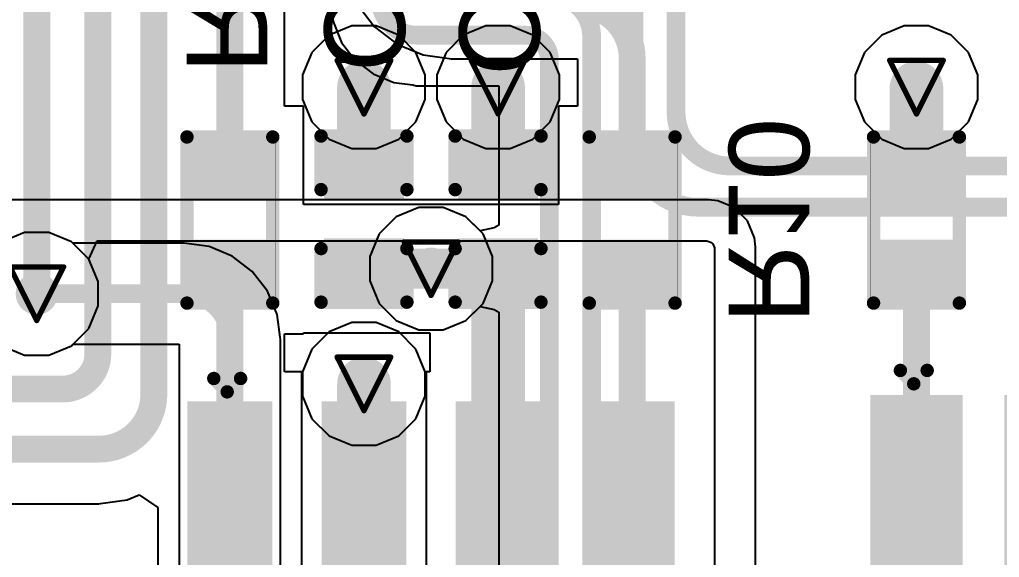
# Model space of a CAD drawing. Header units: inches. Extents: x -5 to 234, y -4 to 104.
# Drawn here: x 56.68 to 65.96, y 24.68 to 29.78 of the extents above; entities that cross this region are included whole.
import ezdxf

# ---------------------------------------------------------------- set-up
doc = ezdxf.new("R2010")
doc.units = ezdxf.units.IN
for name, color, linetype in [('Bottom Layer', 5, 'Continuous'), ('Bottom Overlay', 54, 'Continuous'), ('Bottom Paste', 16, 'Continuous'), ('Bottom Solder', 6, 'Continuous'), ('Drill Drawing', 1, 'Continuous'), ('GND', 16, 'Continuous'), ('POWER', 76, 'Continuous'), ('Top Layer', 1, 'Continuous'), ('Via Holes', 16, 'Continuous')]:
    doc.layers.add(name, color=color, linetype=linetype)
doc.styles.add('Arial', font='', dxfattribs={"height": 0.2})
doc.styles.get('Arial').set_extended_font_data('Arial')

# ---------------------------------------------------------------- blocks, each defined once
blk = doc.blocks.new('SOIC_14_B_12')
at = {"layer": 'Bottom Layer'}
for points in [[(-1.89, 4.145), (-1.89, 3.475), (-3.51, 3.475), (-3.51, 4.145)], [(3.51, 4.145), (3.51, 3.475), (1.89, 3.475), (1.89, 4.145)], [(-1.89, 2.875), (-1.89, 2.205), (-3.51, 2.205), (-3.51, 2.875)], [(3.51, 2.875), (3.51, 2.205), (1.89, 2.205), (1.89, 2.875)], [(-1.89, 1.605), (-1.89, 0.935), (-3.51, 0.935), (-3.51, 1.605)], [(3.51, 1.605), (3.51, 0.935), (1.89, 0.935), (1.89, 1.605)], [(-1.89, 0.335), (-1.89, -0.335), (-3.51, -0.335), (-3.51, 0.335)], [(3.51, 0.335), (3.51, -0.335), (1.89, -0.335), (1.89, 0.335)], [(-1.89, -0.935), (-1.89, -1.605), (-3.51, -1.605), (-3.51, -0.935)], [(3.51, -0.935), (3.51, -1.605), (1.89, -1.605), (1.89, -0.935)], [(-1.89, -2.205), (-1.89, -2.875), (-3.51, -2.875), (-3.51, -2.205)], [(3.51, -2.205), (3.51, -2.875), (1.89, -2.875), (1.89, -2.205)], [(-1.89, -3.475), (-1.89, -4.145), (-3.51, -4.145), (-3.51, -3.475)], [(3.51, -3.475), (3.51, -4.145), (1.89, -4.145), (1.89, -3.475)]]:
    blk.add_hatch(color=5, dxfattribs=at).paths.add_polyline_path(points)
at = {"layer": 'Bottom Overlay'}
blk.add_hatch(color=54, dxfattribs=at).paths.add_polyline_path([(-1.7867, -4.2164), (-1.4311, -4.2164), (-1.4311, -3.4036), (-1.7867, -3.4036)])
at = {"layer": 'Bottom Paste'}
for points in [[(-1.89, 4.145), (-1.89, 3.475), (-3.51, 3.475), (-3.51, 4.145)], [(3.51, 4.145), (3.51, 3.475), (1.89, 3.475), (1.89, 4.145)], [(-1.89, 2.875), (-1.89, 2.205), (-3.51, 2.205), (-3.51, 2.875)], [(3.51, 2.875), (3.51, 2.205), (1.89, 2.205), (1.89, 2.875)], [(-1.89, 1.605), (-1.89, 0.935), (-3.51, 0.935), (-3.51, 1.605)], [(3.51, 1.605), (3.51, 0.935), (1.89, 0.935), (1.89, 1.605)], [(-1.89, 0.335), (-1.89, -0.335), (-3.51, -0.335), (-3.51, 0.335)], [(3.51, 0.335), (3.51, -0.335), (1.89, -0.335), (1.89, 0.335)], [(-1.89, -0.935), (-1.89, -1.605), (-3.51, -1.605), (-3.51, -0.935)], [(3.51, -0.935), (3.51, -1.605), (1.89, -1.605), (1.89, -0.935)], [(-1.89, -2.205), (-1.89, -2.875), (-3.51, -2.875), (-3.51, -2.205)], [(3.51, -2.205), (3.51, -2.875), (1.89, -2.875), (1.89, -2.205)], [(-1.89, -3.475), (-1.89, -4.145), (-3.51, -4.145), (-3.51, -3.475)], [(3.51, -3.475), (3.51, -4.145), (1.89, -4.145), (1.89, -3.475)]]:
    blk.add_hatch(color=16, dxfattribs=at).paths.add_polyline_path(points)
at = {"layer": 'Bottom Solder'}
for points in [[(-1.7884, 4.2466), (-1.7884, 3.3734), (-3.6116, 3.3734), (-3.6116, 4.2466)], [(3.6116, 4.2466), (3.6116, 3.3734), (1.7884, 3.3734), (1.7884, 4.2466)], [(-1.7884, 2.9766), (-1.7884, 2.1034), (-3.6116, 2.1034), (-3.6116, 2.9766)], [(3.6116, 2.9766), (3.6116, 2.1034), (1.7884, 2.1034), (1.7884, 2.9766)], [(-1.7884, 1.7066), (-1.7884, 0.8334), (-3.6116, 0.8334), (-3.6116, 1.7066)], [(3.6116, 1.7066), (3.6116, 0.8334), (1.7884, 0.8334), (1.7884, 1.7066)], [(-1.7884, 0.4366), (-1.7884, -0.4366), (-3.6116, -0.4366), (-3.6116, 0.4366)], [(3.6116, 0.4366), (3.6116, -0.4366), (1.7884, -0.4366), (1.7884, 0.4366)], [(-1.7884, -0.8334), (-1.7884, -1.7066), (-3.6116, -1.7066), (-3.6116, -0.8334)], [(3.6116, -0.8334), (3.6116, -1.7066), (1.7884, -1.7066), (1.7884, -0.8334)], [(-1.7884, -2.1034), (-1.7884, -2.9766), (-3.6116, -2.9766), (-3.6116, -2.1034)], [(3.6116, -2.1034), (3.6116, -2.9766), (1.7884, -2.9766), (1.7884, -2.1034)], [(-1.7884, -3.3734), (-1.7884, -4.2466), (-3.6116, -4.2466), (-3.6116, -3.3734)], [(3.6116, -3.3734), (3.6116, -4.2466), (1.7884, -4.2466), (1.7884, -3.3734)]]:
    blk.add_hatch(color=6, dxfattribs=at).paths.add_polyline_path(points)
at = {"layer": 'Bottom Overlay', "const_width": 0.127}
for points in [[(1.8796, 4.3688), (-1.8034, 4.3688)], [(-3.8448, -3.9624), (-3.8448, -3.7084)], [(-3.7178, -3.8354), (-3.8448, -3.7084)], [(-3.8448, -3.9624), (-3.7178, -3.8354)], [(1.8796, -4.3688), (-1.8034, -4.3688)]]:
    blk.add_lwpolyline(points, dxfattribs=at)
at = {"layer": 'Bottom Overlay', "const_width": 0.0635}
for points in [[(-1.8352, 4.3688, 1), (-1.7716, 4.3688, 1)], [(1.8478, 4.3688, 1), (1.9114, 4.3688, 1)], [(-3.8766, -3.7084, 1), (-3.8131, -3.7084, 1)], [(-3.8766, -3.7084, 1), (-3.8131, -3.7084, 1)], [(-3.7496, -3.8354, 1), (-3.6861, -3.8354, 1)], [(-3.7496, -3.8354, 1), (-3.6861, -3.8354, 1)], [(-3.8766, -3.9624, 1), (-3.8131, -3.9624, 1)], [(-3.8766, -3.9624, 1), (-3.8131, -3.9624, 1)], [(-1.8352, -4.3688, 1), (-1.7716, -4.3688, 1)], [(1.8478, -4.3688, 1), (1.9114, -4.3688, 1)]]:
    blk.add_lwpolyline(points, format="xyb", close=True, dxfattribs=at)
blk = doc.blocks.new('SOIC_8_0_154___3_90___W______B_20')
at = {"layer": 'Bottom Layer'}
for points in [[(-1.925, 2.205), (-1.925, 1.605), (-3.475, 1.605), (-3.475, 2.205)], [(3.475, 2.205), (3.475, 1.605), (1.925, 1.605), (1.925, 2.205)], [(-1.925, 0.935), (-1.925, 0.335), (-3.475, 0.335), (-3.475, 0.935)], [(3.475, 0.935), (3.475, 0.335), (1.925, 0.335), (1.925, 0.935)], [(-1.925, -0.335), (-1.925, -0.935), (-3.475, -0.935), (-3.475, -0.335)], [(3.475, -0.335), (3.475, -0.935), (1.925, -0.935), (1.925, -0.335)], [(-1.925, -1.605), (-1.925, -2.205), (-3.475, -2.205), (-3.475, -1.605)], [(3.475, -1.605), (3.475, -2.205), (1.925, -2.205), (1.925, -1.605)]]:
    blk.add_hatch(color=5, dxfattribs=at).paths.add_polyline_path(points)
at = {"layer": 'Bottom Overlay'}
blk.add_hatch(color=54, dxfattribs=at).paths.add_polyline_path([(-1.8387, -2.2098), (-1.4831, -2.2098), (-1.4831, -1.6256), (-1.8387, -1.6256)])
at = {"layer": 'Bottom Paste'}
for points in [[(-1.925, 2.205), (-1.925, 1.605), (-3.475, 1.605), (-3.475, 2.205)], [(3.475, 2.205), (3.475, 1.605), (1.925, 1.605), (1.925, 2.205)], [(-1.925, 0.935), (-1.925, 0.335), (-3.475, 0.335), (-3.475, 0.935)], [(3.475, 0.935), (3.475, 0.335), (1.925, 0.335), (1.925, 0.935)], [(-1.925, -0.335), (-1.925, -0.935), (-3.475, -0.935), (-3.475, -0.335)], [(3.475, -0.335), (3.475, -0.935), (1.925, -0.935), (1.925, -0.335)], [(-1.925, -1.605), (-1.925, -2.205), (-3.475, -2.205), (-3.475, -1.605)], [(3.475, -1.605), (3.475, -2.205), (1.925, -2.205), (1.925, -1.605)]]:
    blk.add_hatch(color=16, dxfattribs=at).paths.add_polyline_path(points)
at = {"layer": 'Bottom Solder'}
for points in [[(-1.8234, 2.3066), (-1.8234, 1.5034), (-3.5766, 1.5034), (-3.5766, 2.3066)], [(3.5766, 2.3066), (3.5766, 1.5034), (1.8234, 1.5034), (1.8234, 2.3066)], [(-1.8234, 1.0366), (-1.8234, 0.2334), (-3.5766, 0.2334), (-3.5766, 1.0366)], [(3.5766, 1.0366), (3.5766, 0.2334), (1.8234, 0.2334), (1.8234, 1.0366)], [(-1.8234, -0.2334), (-1.8234, -1.0366), (-3.5766, -1.0366), (-3.5766, -0.2334)], [(3.5766, -0.2334), (3.5766, -1.0366), (1.8234, -1.0366), (1.8234, -0.2334)], [(-1.8234, -1.5034), (-1.8234, -2.3066), (-3.5766, -2.3066), (-3.5766, -1.5034)], [(3.5766, -1.5034), (3.5766, -2.3066), (1.8234, -2.3066), (1.8234, -1.5034)]]:
    blk.add_hatch(color=6, dxfattribs=at).paths.add_polyline_path(points)
at = {"layer": 'Bottom Overlay', "const_width": 0.127}
for points in [[(1.8034, 2.5146), (-1.8288, 2.5146)], [(-3.667, -1.9304), (-3.794, -1.8034)], [(-3.794, -2.0574), (-3.794, -1.8034)], [(-3.794, -2.0574), (-3.667, -1.9304)], [(1.8034, -2.5146), (-1.8288, -2.5146)]]:
    blk.add_lwpolyline(points, dxfattribs=at)
at = {"layer": 'Bottom Overlay', "const_width": 0.0635}
for points in [[(-1.8605, 2.5146, 1), (-1.7971, 2.5146, 1)], [(1.7716, 2.5146, 1), (1.8352, 2.5146, 1)], [(-3.8258, -1.8034, 1), (-3.7623, -1.8034, 1)], [(-3.8258, -1.8034, 1), (-3.7623, -1.8034, 1)], [(-3.6988, -1.9304, 1), (-3.6353, -1.9304, 1)], [(-3.6988, -1.9304, 1), (-3.6353, -1.9304, 1)], [(-3.8258, -2.0574, 1), (-3.7623, -2.0574, 1)], [(-3.8258, -2.0574, 1), (-3.7623, -2.0574, 1)], [(-1.8605, -2.5146, 1), (-1.7971, -2.5146, 1)], [(1.7716, -2.5146, 1), (1.8352, -2.5146, 1)]]:
    blk.add_lwpolyline(points, format="xyb", close=True, dxfattribs=at)
blk = doc.blocks.new('R___0402_B_29')
at = {"layer": 'Bottom Layer'}
for points in [[(-0.2413, 0.3175), (-0.2413, -0.3175), (-0.6985, -0.3175), (-0.6985, 0.3175)], [(0.6985, 0.3175), (0.6985, -0.3175), (0.2413, -0.3175), (0.2413, 0.3175)]]:
    blk.add_hatch(color=5, dxfattribs=at).paths.add_polyline_path(points)
at = {"layer": 'Bottom Paste'}
for points in [[(-0.2413, 0.3175), (-0.2413, -0.3175), (-0.6985, -0.3175), (-0.6985, 0.3175)], [(0.6985, 0.3175), (0.6985, -0.3175), (0.2413, -0.3175), (0.2413, 0.3175)]]:
    blk.add_hatch(color=16, dxfattribs=at).paths.add_polyline_path(points)
at = {"layer": 'Bottom Solder'}
for points in [[(-0.1863, 0.3725), (-0.1863, -0.3725), (-0.7535, -0.3725), (-0.7535, 0.3725)], [(0.7535, 0.3725), (0.7535, -0.3725), (0.1863, -0.3725), (0.1863, 0.3725)]]:
    blk.add_hatch(color=6, dxfattribs=at).paths.add_polyline_path(points)
at = {"layer": 'Bottom Overlay'}
for points, const_width in [([(-0.7874, 0.4064), (0.7874, 0.4064)], 0.127), ([(-0.7874, 0.4064), (-0.7874, -0.4064)], 0.127), ([(0.7874, 0.4064), (0.7874, -0.4064)], 0.127), ([(-0.8128, 0.4318), (0.8128, 0.4318)], 0.00323), ([(-0.7874, -0.4064), (0.7874, -0.4064)], 0.127)]:
    blk.add_lwpolyline(points, dxfattribs=dict(at, const_width=const_width))
for points, const_width in [([(-0.8191, 0.4064, 1), (-0.7556, 0.4064, 1)], 0.0635), ([(-0.8191, 0.4064, 1), (-0.7556, 0.4064, 1)], 0.0635), ([(0.7556, 0.4064, 1), (0.8191, 0.4064, 1)], 0.0635), ([(0.7556, 0.4064, 1), (0.8191, 0.4064, 1)], 0.0635), ([(-0.8136, 0.4318, 1), (-0.812, 0.4318, 1)], 0.00161), ([(0.812, 0.4318, 1), (0.8136, 0.4318, 1)], 0.00161), ([(-0.8191, -0.4064, 1), (-0.7556, -0.4064, 1)], 0.0635), ([(-0.8191, -0.4064, 1), (-0.7556, -0.4064, 1)], 0.0635), ([(0.7556, -0.4064, 1), (0.8191, -0.4064, 1)], 0.0635), ([(0.7556, -0.4064, 1), (0.8191, -0.4064, 1)], 0.0635)]:
    blk.add_lwpolyline(points, format="xyb", close=True, dxfattribs=dict(at, const_width=const_width))
blk = doc.blocks.new('R___0402_B_57')
at = {"layer": 'Bottom Layer'}
for points in [[(-0.2413, 0.3175), (-0.2413, -0.3175), (-0.6985, -0.3175), (-0.6985, 0.3175)], [(0.6985, 0.3175), (0.6985, -0.3175), (0.2413, -0.3175), (0.2413, 0.3175)]]:
    blk.add_hatch(color=5, dxfattribs=at).paths.add_polyline_path(points)
at = {"layer": 'Bottom Paste'}
for points in [[(-0.2413, 0.3175), (-0.2413, -0.3175), (-0.6985, -0.3175), (-0.6985, 0.3175)], [(0.6985, 0.3175), (0.6985, -0.3175), (0.2413, -0.3175), (0.2413, 0.3175)]]:
    blk.add_hatch(color=16, dxfattribs=at).paths.add_polyline_path(points)
at = {"layer": 'Bottom Solder'}
for points in [[(-0.1863, 0.3725), (-0.1863, -0.3725), (-0.7535, -0.3725), (-0.7535, 0.3725)], [(0.7535, 0.3725), (0.7535, -0.3725), (0.1863, -0.3725), (0.1863, 0.3725)]]:
    blk.add_hatch(color=6, dxfattribs=at).paths.add_polyline_path(points)
at = {"layer": 'Bottom Overlay'}
for points, const_width in [([(-0.7874, -0.4064), (-0.7874, 0.4064)], 0.127), ([(0.7874, 0.4064), (-0.7874, 0.4064)], 0.127), ([(0.7874, -0.4064), (0.7874, 0.4064)], 0.127), ([(0.8128, 0.4318), (-0.8128, 0.4318)], 0.00323), ([(0.7874, -0.4064), (-0.7874, -0.4064)], 0.127)]:
    blk.add_lwpolyline(points, dxfattribs=dict(at, const_width=const_width))
for points, const_width in [([(-0.8191, 0.4064, 1), (-0.7556, 0.4064, 1)], 0.0635), ([(-0.8191, 0.4064, 1), (-0.7556, 0.4064, 1)], 0.0635), ([(0.7556, 0.4064, 1), (0.8191, 0.4064, 1)], 0.0635), ([(0.7556, 0.4064, 1), (0.8191, 0.4064, 1)], 0.0635), ([(-0.8136, 0.4318, 1), (-0.812, 0.4318, 1)], 0.00161), ([(0.812, 0.4318, 1), (0.8136, 0.4318, 1)], 0.00161), ([(-0.8191, -0.4064, 1), (-0.7556, -0.4064, 1)], 0.0635), ([(-0.8191, -0.4064, 1), (-0.7556, -0.4064, 1)], 0.0635), ([(0.7556, -0.4064, 1), (0.8191, -0.4064, 1)], 0.0635), ([(0.7556, -0.4064, 1), (0.8191, -0.4064, 1)], 0.0635)]:
    blk.add_lwpolyline(points, format="xyb", close=True, dxfattribs=dict(at, const_width=const_width))
blk = doc.blocks.new('R___0402_B_59')
at = {"layer": 'Bottom Layer'}
for points in [[(-0.2413, 0.3175), (-0.2413, -0.3175), (-0.6985, -0.3175), (-0.6985, 0.3175)], [(0.6985, 0.3175), (0.6985, -0.3175), (0.2413, -0.3175), (0.2413, 0.3175)]]:
    blk.add_hatch(color=5, dxfattribs=at).paths.add_polyline_path(points)
at = {"layer": 'Bottom Paste'}
for points in [[(-0.2413, 0.3175), (-0.2413, -0.3175), (-0.6985, -0.3175), (-0.6985, 0.3175)], [(0.6985, 0.3175), (0.6985, -0.3175), (0.2413, -0.3175), (0.2413, 0.3175)]]:
    blk.add_hatch(color=16, dxfattribs=at).paths.add_polyline_path(points)
at = {"layer": 'Bottom Solder'}
for points in [[(-0.1863, 0.3725), (-0.1863, -0.3725), (-0.7535, -0.3725), (-0.7535, 0.3725)], [(0.7535, 0.3725), (0.7535, -0.3725), (0.1863, -0.3725), (0.1863, 0.3725)]]:
    blk.add_hatch(color=6, dxfattribs=at).paths.add_polyline_path(points)
at = {"layer": 'Bottom Overlay'}
for points, const_width in [([(-0.7874, -0.4064), (-0.7874, 0.4064)], 0.127), ([(0.7874, 0.4064), (-0.7874, 0.4064)], 0.127), ([(0.7874, -0.4064), (0.7874, 0.4064)], 0.127), ([(0.8128, 0.4318), (-0.8128, 0.4318)], 0.00323), ([(0.7874, -0.4064), (-0.7874, -0.4064)], 0.127)]:
    blk.add_lwpolyline(points, dxfattribs=dict(at, const_width=const_width))
for points, const_width in [([(-0.8191, 0.4064, 1), (-0.7556, 0.4064, 1)], 0.0635), ([(-0.8191, 0.4064, 1), (-0.7556, 0.4064, 1)], 0.0635), ([(0.7556, 0.4064, 1), (0.8191, 0.4064, 1)], 0.0635), ([(0.7556, 0.4064, 1), (0.8191, 0.4064, 1)], 0.0635), ([(-0.8136, 0.4318, 1), (-0.812, 0.4318, 1)], 0.00161), ([(0.812, 0.4318, 1), (0.8136, 0.4318, 1)], 0.00161), ([(-0.8191, -0.4064, 1), (-0.7556, -0.4064, 1)], 0.0635), ([(-0.8191, -0.4064, 1), (-0.7556, -0.4064, 1)], 0.0635), ([(0.7556, -0.4064, 1), (0.8191, -0.4064, 1)], 0.0635), ([(0.7556, -0.4064, 1), (0.8191, -0.4064, 1)], 0.0635)]:
    blk.add_lwpolyline(points, format="xyb", close=True, dxfattribs=dict(at, const_width=const_width))
blk = doc.blocks.new('C___0402_B_146')
at = {"layer": 'Bottom Layer'}
for points in [[(-0.2413, 0.3175), (-0.2413, -0.3175), (-0.6985, -0.3175), (-0.6985, 0.3175)], [(0.6985, 0.3175), (0.6985, -0.3175), (0.2413, -0.3175), (0.2413, 0.3175)]]:
    blk.add_hatch(color=5, dxfattribs=at).paths.add_polyline_path(points)
at = {"layer": 'Bottom Paste'}
for points in [[(-0.2413, 0.3175), (-0.2413, -0.3175), (-0.6985, -0.3175), (-0.6985, 0.3175)], [(0.6985, 0.3175), (0.6985, -0.3175), (0.2413, -0.3175), (0.2413, 0.3175)]]:
    blk.add_hatch(color=16, dxfattribs=at).paths.add_polyline_path(points)
at = {"layer": 'Bottom Solder'}
for points in [[(-0.1813, 0.3775), (-0.1813, -0.3775), (-0.7585, -0.3775), (-0.7585, 0.3775)], [(0.7585, 0.3775), (0.7585, -0.3775), (0.1813, -0.3775), (0.1813, 0.3775)]]:
    blk.add_hatch(color=6, dxfattribs=at).paths.add_polyline_path(points)
at = {"layer": 'Bottom Overlay', "const_width": 0.127}
for points in [[(-0.7874, -0.4064), (-0.7874, 0.4064)], [(-0.7874, 0.4064), (-0.2794, 0.4064)], [(0.7874, 0.4064), (0.2794, 0.4064)], [(0.7874, -0.4064), (0.7874, 0.4064)], [(-0.2794, -0.4064), (-0.7874, -0.4064)], [(0.7874, -0.4064), (0.2794, -0.4064)]]:
    blk.add_lwpolyline(points, dxfattribs=at)
at = {"layer": 'Bottom Overlay', "const_width": 0.0635}
for points in [[(-0.8191, 0.4064, 1), (-0.7556, 0.4064, 1)], [(-0.8191, 0.4064, 1), (-0.7556, 0.4064, 1)], [(-0.3112, 0.4064, 1), (-0.2477, 0.4064, 1)], [(0.2477, 0.4064, 1), (0.3111, 0.4064, 1)], [(0.7556, 0.4064, 1), (0.8191, 0.4064, 1)], [(0.7556, 0.4064, 1), (0.8191, 0.4064, 1)], [(-0.8191, -0.4064, 1), (-0.7556, -0.4064, 1)], [(-0.8191, -0.4064, 1), (-0.7556, -0.4064, 1)], [(-0.3112, -0.4064, 1), (-0.2477, -0.4064, 1)], [(0.2477, -0.4064, 1), (0.3111, -0.4064, 1)], [(0.7556, -0.4064, 1), (0.8191, -0.4064, 1)], [(0.7556, -0.4064, 1), (0.8191, -0.4064, 1)]]:
    blk.add_lwpolyline(points, format="xyb", close=True, dxfattribs=at)
blk = doc.blocks.new('C___0402_B_147')
at = {"layer": 'Bottom Layer'}
for points in [[(-0.2413, 0.3175), (-0.2413, -0.3175), (-0.6985, -0.3175), (-0.6985, 0.3175)], [(0.6985, 0.3175), (0.6985, -0.3175), (0.2413, -0.3175), (0.2413, 0.3175)]]:
    blk.add_hatch(color=5, dxfattribs=at).paths.add_polyline_path(points)
at = {"layer": 'Bottom Paste'}
for points in [[(-0.2413, 0.3175), (-0.2413, -0.3175), (-0.6985, -0.3175), (-0.6985, 0.3175)], [(0.6985, 0.3175), (0.6985, -0.3175), (0.2413, -0.3175), (0.2413, 0.3175)]]:
    blk.add_hatch(color=16, dxfattribs=at).paths.add_polyline_path(points)
at = {"layer": 'Bottom Solder'}
for points in [[(-0.1813, 0.3775), (-0.1813, -0.3775), (-0.7585, -0.3775), (-0.7585, 0.3775)], [(0.7585, 0.3775), (0.7585, -0.3775), (0.1813, -0.3775), (0.1813, 0.3775)]]:
    blk.add_hatch(color=6, dxfattribs=at).paths.add_polyline_path(points)
at = {"layer": 'Bottom Overlay', "const_width": 0.127}
for points in [[(-0.7874, -0.4064), (-0.7874, 0.4064)], [(-0.7874, 0.4064), (-0.2794, 0.4064)], [(0.7874, 0.4064), (0.2794, 0.4064)], [(0.7874, -0.4064), (0.7874, 0.4064)], [(-0.2794, -0.4064), (-0.7874, -0.4064)], [(0.7874, -0.4064), (0.2794, -0.4064)]]:
    blk.add_lwpolyline(points, dxfattribs=at)
at = {"layer": 'Bottom Overlay', "const_width": 0.0635}
for points in [[(-0.8191, 0.4064, 1), (-0.7556, 0.4064, 1)], [(-0.8191, 0.4064, 1), (-0.7556, 0.4064, 1)], [(-0.3112, 0.4064, 1), (-0.2477, 0.4064, 1)], [(0.2477, 0.4064, 1), (0.3111, 0.4064, 1)], [(0.7556, 0.4064, 1), (0.8191, 0.4064, 1)], [(0.7556, 0.4064, 1), (0.8191, 0.4064, 1)], [(-0.8191, -0.4064, 1), (-0.7556, -0.4064, 1)], [(-0.8191, -0.4064, 1), (-0.7556, -0.4064, 1)], [(-0.3112, -0.4064, 1), (-0.2477, -0.4064, 1)], [(0.2477, -0.4064, 1), (0.3111, -0.4064, 1)], [(0.7556, -0.4064, 1), (0.8191, -0.4064, 1)], [(0.7556, -0.4064, 1), (0.8191, -0.4064, 1)]]:
    blk.add_lwpolyline(points, format="xyb", close=True, dxfattribs=at)

msp = doc.modelspace()

# ---------------------------------------------------------------- hatches: boundary and pattern name
at = {"layer": 'Bottom Layer'}
h = msp.add_hatch(color=5, dxfattribs=at)
edge = h.paths.add_edge_path()
edge.add_arc((59.944, 29.1361), 0.2, 0, 360)
h = msp.add_hatch(color=5, dxfattribs=at)
edge = h.paths.add_edge_path()
edge.add_arc((61.214, 29.1361), 0.2, 0, 360)
h = msp.add_hatch(color=5, dxfattribs=at)
edge = h.paths.add_edge_path()
edge.add_arc((65.1764, 29.1361), 0.2, 0, 360)
h = msp.add_hatch(color=5, dxfattribs=at)
edge = h.paths.add_edge_path()
edge.add_arc((60.579, 27.4155), 0.2, 0, 360)
h = msp.add_hatch(color=5, dxfattribs=at)
edge = h.paths.add_edge_path()
edge.add_arc((56.8452, 27.178), 0.2, 0, 360)
h = msp.add_hatch(color=5, dxfattribs=at)
edge = h.paths.add_edge_path()
edge.add_arc((59.944, 26.3227), 0.2, 0, 360)
at = {"layer": 'GND'}
h = msp.add_hatch(color=16, dxfattribs=at)
edge = h.paths.add_edge_path()
edge.add_arc((59.944, 29.1361), 0.2, 0, 360)
h = msp.add_hatch(color=16, dxfattribs=at)
edge = h.paths.add_edge_path()
edge.add_arc((61.214, 29.1361), 0.2, 0, 360)
h = msp.add_hatch(color=16, dxfattribs=at)
edge = h.paths.add_edge_path()
edge.add_arc((65.1764, 29.1361), 0.2, 0, 360)
h = msp.add_hatch(color=16, dxfattribs=at)
edge = h.paths.add_edge_path()
edge.add_arc((60.579, 27.4155), 0.2, 0, 360)
h = msp.add_hatch(color=16, dxfattribs=at)
edge = h.paths.add_edge_path()
edge.add_arc((56.8452, 27.178), 0.2, 0, 360)
h = msp.add_hatch(color=16, dxfattribs=at)
edge = h.paths.add_edge_path()
edge.add_arc((59.944, 26.3227), 0.2, 0, 360)
at = {"layer": 'POWER'}
h = msp.add_hatch(color=76, dxfattribs=at)
edge = h.paths.add_edge_path()
edge.add_arc((59.944, 29.1361), 0.2, 0, 360)
h = msp.add_hatch(color=76, dxfattribs=at)
edge = h.paths.add_edge_path()
edge.add_arc((61.214, 29.1361), 0.2, 0, 360)
h = msp.add_hatch(color=76, dxfattribs=at)
edge = h.paths.add_edge_path()
edge.add_arc((65.1764, 29.1361), 0.2, 0, 360)
h = msp.add_hatch(color=76, dxfattribs=at)
edge = h.paths.add_edge_path()
edge.add_arc((60.579, 27.4155), 0.2, 0, 360)
h = msp.add_hatch(color=76, dxfattribs=at)
edge = h.paths.add_edge_path()
edge.add_arc((56.8452, 27.178), 0.2, 0, 360)
h = msp.add_hatch(color=76, dxfattribs=at)
edge = h.paths.add_edge_path()
edge.add_arc((59.944, 26.3227), 0.2, 0, 360)
at = {"layer": 'Top Layer'}
h = msp.add_hatch(color=1, dxfattribs=at)
edge = h.paths.add_edge_path()
edge.add_arc((59.944, 29.1361), 0.2, 0, 360)
h = msp.add_hatch(color=1, dxfattribs=at)
edge = h.paths.add_edge_path()
edge.add_arc((61.214, 29.1361), 0.2, 0, 360)
h = msp.add_hatch(color=1, dxfattribs=at)
edge = h.paths.add_edge_path()
edge.add_arc((65.1764, 29.1361), 0.2, 0, 360)
h = msp.add_hatch(color=1, dxfattribs=at)
edge = h.paths.add_edge_path()
edge.add_arc((60.579, 27.4155), 0.2, 0, 360)
h = msp.add_hatch(color=1, dxfattribs=at)
edge = h.paths.add_edge_path()
edge.add_arc((56.8452, 27.178), 0.2, 0, 360)
h = msp.add_hatch(color=1, dxfattribs=at)
edge = h.paths.add_edge_path()
edge.add_arc((59.944, 26.3227), 0.2, 0, 360)
at = {"layer": 'Via Holes'}
h = msp.add_hatch(color=7, dxfattribs=at)
edge = h.paths.add_edge_path()
edge.add_arc((59.944, 29.1361), 0.1, 0, 360)
h = msp.add_hatch(color=7, dxfattribs=at)
edge = h.paths.add_edge_path()
edge.add_arc((61.214, 29.1361), 0.1, 0, 360)
h = msp.add_hatch(color=7, dxfattribs=at)
edge = h.paths.add_edge_path()
edge.add_arc((65.1764, 29.1361), 0.1, 0, 360)
h = msp.add_hatch(color=7, dxfattribs=at)
edge = h.paths.add_edge_path()
edge.add_arc((60.579, 27.4155), 0.1, 0, 360)
h = msp.add_hatch(color=7, dxfattribs=at)
edge = h.paths.add_edge_path()
edge.add_arc((56.8452, 27.178), 0.1, 0, 360)
h = msp.add_hatch(color=7, dxfattribs=at)
edge = h.paths.add_edge_path()
edge.add_arc((59.944, 26.3227), 0.1, 0, 360)

# ---------------------------------------------------------------- linework, layer by layer
at = {"layer": 'Bottom Layer'}
for p, q in [((59.192, 28.956), (59.192, 30.1276)), ((59.8821, 29.9189), (60.045, 29.7066)), ((60.045, 29.7066), (60.2573, 29.5437)), ((60.2573, 29.5437), (60.5045, 29.4413)), ((60.5045, 29.4413), (60.7522, 29.4087)), ((60.7522, 29.4087), (60.7698, 29.4052)), ((60.7698, 29.4052), (61.9644, 29.4052)), ((61.9644, 29.4052), (61.9649, 29.404)), ((61.9649, 29.404), (61.966, 29.4035)), ((61.966, 29.4035), (61.966, 28.956)), ((59.3725, 28.956), (59.192, 28.956)), ((59.3725, 28.0251), (59.3725, 28.956)), ((61.966, 28.956), (61.7855, 28.956)), ((61.7855, 28.956), (61.7855, 28.0251)), ((61.7855, 28.0251), (59.3725, 28.0251)), ((59.192, 26.4366), (59.192, 26.797)), ((59.192, 26.797), (59.3725, 26.797)), ((59.3725, 26.797), (59.3725, 26.8059)), ((59.3725, 26.8059), (60.5666, 26.8059)), ((60.5666, 26.8059), (60.5666, 26.4366)), ((59.355, 26.4366), (59.192, 26.4366)), ((59.355, 24.3705), (59.355, 26.4366)), ((60.5666, 26.4366), (60.533, 26.4366)), ((60.533, 26.4366), (60.533, 24.3705)), ((57.7022, 25.2233), (57.8152, 25.2701)), ((57.8152, 25.2701), (57.993, 25.1513)), ((42.0855, 25.1868), (57.4336, 25.1868)), ((57.4336, 25.1868), (57.4495, 25.19)), ((57.4495, 25.19), (57.7022, 25.2233)), ((57.993, 25.1513), (57.993, 24.3705))]:
    msp.add_line(p, q, dxfattribs=at)
for points, const_width in [([(56.8452, 27.178), (56.8452, 34.0766)], 0.254), ([(57.4237, 26.6069), (57.4237, 32.8258)], 0.254), ([(57.9544, 26.2257), (57.9544, 31.7097)], 0.254), ([(58.674, 28.3464), (58.674, 30.4086)], 0.254), ([(62.484, 28.3464), (62.484, 29.409)], 0.254), ([(59.944, 28.4268), (59.944, 29.1361)], 0.508), ([(61.214, 28.4268), (61.214, 29.1361)], 0.508), ([(65.1764, 28.4179), (65.1764, 29.1272)], 0.508), ([(59.944, 27.4155), (61.214, 27.4155)], 0.381), ([(61.214, 25.2298), (61.214, 27.3647)], 0.508), ([(58.674, 25.2806), (58.674, 27.4066)], 0.254), ([(62.484, 25.2806), (62.484, 27.4066)], 0.254), ([(65.1764, 25.306), (65.1764, 27.4066)], 0.254), ([(59.944, 25.2806), (59.944, 26.3227)], 0.508), ([(42.5211, 26.2743), (57.0911, 26.2743)], 0.254), ([(41.8178, 25.7048), (57.4336, 25.7048)], 0.254), ([(65.1764, 24.1038), (65.1764, 25.306)], 0.254)]:
    msp.add_lwpolyline(points, dxfattribs=dict(at, const_width=const_width))
at = {"layer": 'Bottom Layer', "const_width": 0.254}
for points in [[(61.9699, 29.9231, -0.414214), (62.484, 29.409)], [(57.4237, 26.6069, -0.414214), (57.0911, 26.2743)], [(57.9544, 26.2257, -0.414214), (57.4336, 25.7048)]]:
    msp.add_lwpolyline(points, format="xyb", dxfattribs=at)
at = {"layer": 'Bottom Layer'}
for points, const_width in [([(62.4205, 29.409, 1), (62.5475, 29.409, 1)], 0.127), ([(62.4205, 29.409, 1), (62.5475, 29.409, 1)], 0.127), ([(59.817, 29.1361, 1), (60.071, 29.1361, 1)], 0.254), ([(61.087, 29.1361, 1), (61.341, 29.1361, 1)], 0.254), ([(65.0494, 29.1272, 1), (65.3034, 29.1272, 1)], 0.254), ([(59.817, 28.4268, 1), (60.071, 28.4268, 1)], 0.254), ([(61.087, 28.4268, 1), (61.341, 28.4268, 1)], 0.254), ([(65.0494, 28.4179, 1), (65.3034, 28.4179, 1)], 0.254), ([(58.6105, 28.3464, 1), (58.7375, 28.3464, 1)], 0.127), ([(62.4205, 28.3464, 1), (62.5475, 28.3464, 1)], 0.127), ([(59.8488, 27.4155, 1), (60.0393, 27.4155, 1)], 0.1905), ([(61.087, 27.3647, 1), (61.341, 27.3647, 1)], 0.254), ([(61.1187, 27.4155, 1), (61.3092, 27.4155, 1)], 0.1905), ([(58.6105, 27.4066, 1), (58.7375, 27.4066, 1)], 0.127), ([(62.4205, 27.4066, 1), (62.5475, 27.4066, 1)], 0.127), ([(65.1129, 27.4066, 1), (65.2399, 27.4066, 1)], 0.127), ([(56.7817, 27.178, 1), (56.9087, 27.178, 1)], 0.127), ([(57.3602, 26.6069, 1), (57.4872, 26.6069, 1)], 0.127), ([(57.3602, 26.6069, 1), (57.4872, 26.6069, 1)], 0.127), ([(59.817, 26.3227, 1), (60.071, 26.3227, 1)], 0.254), ([(57.0276, 26.2743, 1), (57.1546, 26.2743, 1)], 0.127), ([(57.0276, 26.2743, 1), (57.1546, 26.2743, 1)], 0.127), ([(57.8909, 26.2257, 1), (58.0179, 26.2257, 1)], 0.127), ([(57.8909, 26.2257, 1), (58.0179, 26.2257, 1)], 0.127), ([(57.3701, 25.7048, 1), (57.4971, 25.7048, 1)], 0.127), ([(57.3701, 25.7048, 1), (57.4971, 25.7048, 1)], 0.127), ([(59.817, 25.2806, 1), (60.071, 25.2806, 1)], 0.254), ([(61.087, 25.2298, 1), (61.341, 25.2298, 1)], 0.254), ([(65.1129, 25.306, 1), (65.2399, 25.306, 1)], 0.127), ([(65.1129, 25.306, 1), (65.2399, 25.306, 1)], 0.127), ([(58.6105, 25.2806, 1), (58.7375, 25.2806, 1)], 0.127), ([(62.4205, 25.2806, 1), (62.5475, 25.2806, 1)], 0.127)]:
    msp.add_lwpolyline(points, format="xyb", close=True, dxfattribs=dict(at, const_width=const_width))
at = {"layer": 'Drill Drawing', "const_width": 0.0508}
for points in [[(59.69, 29.3901), (60.198, 29.3901)], [(59.69, 29.3901), (59.944, 28.8821)], [(59.944, 28.8821), (60.198, 29.3901)], [(60.96, 29.3901), (61.468, 29.3901)], [(60.96, 29.3901), (61.214, 28.8821)], [(61.214, 28.8821), (61.468, 29.3901)], [(64.9224, 29.3901), (65.4304, 29.3901)], [(64.9224, 29.3901), (65.1764, 28.8821)], [(65.1764, 28.8821), (65.4304, 29.3901)], [(60.325, 27.6695), (60.833, 27.6695)], [(60.325, 27.6695), (60.579, 27.1615)], [(60.579, 27.1615), (60.833, 27.6695)], [(56.5912, 27.432), (57.0992, 27.432)], [(56.5912, 27.432), (56.8452, 26.924)], [(56.8452, 26.924), (57.0992, 27.432)], [(59.69, 26.5767), (60.198, 26.5767)], [(59.69, 26.5767), (59.944, 26.0687)], [(59.944, 26.0687), (60.198, 26.5767)]]:
    msp.add_lwpolyline(points, dxfattribs=at)
at = {"layer": 'Drill Drawing', "const_width": 0.0254}
for points in [[(59.6773, 29.3901, 1), (59.7027, 29.3901, 1)], [(59.6773, 29.3901, 1), (59.7027, 29.3901, 1)], [(60.1853, 29.3901, 1), (60.2107, 29.3901, 1)], [(60.1853, 29.3901, 1), (60.2107, 29.3901, 1)], [(60.9473, 29.3901, 1), (60.9727, 29.3901, 1)], [(60.9473, 29.3901, 1), (60.9727, 29.3901, 1)], [(61.4553, 29.3901, 1), (61.4807, 29.3901, 1)], [(61.4553, 29.3901, 1), (61.4807, 29.3901, 1)], [(64.9097, 29.3901, 1), (64.9351, 29.3901, 1)], [(64.9097, 29.3901, 1), (64.9351, 29.3901, 1)], [(65.4177, 29.3901, 1), (65.4431, 29.3901, 1)], [(65.4177, 29.3901, 1), (65.4431, 29.3901, 1)], [(59.9313, 28.8821, 1), (59.9567, 28.8821, 1)], [(59.9313, 28.8821, 1), (59.9567, 28.8821, 1)], [(61.2013, 28.8821, 1), (61.2267, 28.8821, 1)], [(61.2013, 28.8821, 1), (61.2267, 28.8821, 1)], [(65.1637, 28.8821, 1), (65.1891, 28.8821, 1)], [(65.1637, 28.8821, 1), (65.1891, 28.8821, 1)], [(60.3123, 27.6695, 1), (60.3377, 27.6695, 1)], [(60.3123, 27.6695, 1), (60.3377, 27.6695, 1)], [(60.8203, 27.6695, 1), (60.8457, 27.6695, 1)], [(60.8203, 27.6695, 1), (60.8457, 27.6695, 1)], [(57.0865, 27.432, 1), (57.1119, 27.432, 1)], [(57.0865, 27.432, 1), (57.1119, 27.432, 1)], [(60.5663, 27.1615, 1), (60.5917, 27.1615, 1)], [(60.5663, 27.1615, 1), (60.5917, 27.1615, 1)], [(56.8325, 26.924, 1), (56.8579, 26.924, 1)], [(56.8325, 26.924, 1), (56.8579, 26.924, 1)], [(59.6773, 26.5767, 1), (59.7027, 26.5767, 1)], [(59.6773, 26.5767, 1), (59.7027, 26.5767, 1)], [(60.1853, 26.5767, 1), (60.2107, 26.5767, 1)], [(60.1853, 26.5767, 1), (60.2107, 26.5767, 1)], [(59.9313, 26.0687, 1), (59.9567, 26.0687, 1)], [(59.9313, 26.0687, 1), (59.9567, 26.0687, 1)]]:
    msp.add_lwpolyline(points, format="xyb", close=True, dxfattribs=at)
at = {"layer": 'GND'}
for p, q in [((65.0608, 29.7171), (64.8473, 29.6287)), ((65.292, 29.7171), (65.0608, 29.7171)), ((65.5055, 29.6287), (65.292, 29.7171)), ((64.8473, 29.6287), (64.6839, 29.4652)), ((65.6689, 29.4652), (65.5055, 29.6287)), ((64.6839, 29.4652), (64.5954, 29.2517)), ((65.7574, 29.2517), (65.6689, 29.4652)), ((64.5954, 29.2517), (64.5954, 29.0205)), ((65.7574, 29.0205), (65.7574, 29.2517)), ((64.5954, 29.0205), (64.6839, 28.807)), ((65.6689, 28.807), (65.7574, 29.0205)), ((64.6839, 28.807), (64.8473, 28.6436)), ((65.5055, 28.6436), (65.6689, 28.807)), ((64.8473, 28.6436), (65.0608, 28.5551)), ((65.292, 28.5551), (65.5055, 28.6436)), ((65.0608, 28.5551), (65.292, 28.5551)), ((60.4634, 27.9965), (60.2499, 27.9081)), ((60.6946, 27.9965), (60.4634, 27.9965)), ((60.9081, 27.9081), (60.6946, 27.9965)), ((60.2499, 27.9081), (60.0865, 27.7446)), ((61.0715, 27.7446), (60.9081, 27.9081)), ((56.7296, 27.759), (56.5161, 27.6705)), ((56.9608, 27.759), (56.7296, 27.759)), ((57.1743, 27.6705), (56.9608, 27.759)), ((57.3377, 27.5071), (57.1743, 27.6705)), ((60.0865, 27.7446), (59.998, 27.5311)), ((61.16, 27.5311), (61.0715, 27.7446)), ((57.4262, 27.2936), (57.3377, 27.5071)), ((59.998, 27.5311), (59.998, 27.2999)), ((61.16, 27.2999), (61.16, 27.5311)), ((57.4262, 27.0624), (57.4262, 27.2936)), ((59.998, 27.2999), (60.0865, 27.0864)), ((61.0715, 27.0864), (61.16, 27.2999)), ((57.3377, 26.8489), (57.4262, 27.0624)), ((60.0865, 27.0864), (60.2499, 26.923)), ((60.9081, 26.923), (61.0715, 27.0864)), ((60.2499, 26.923), (60.4634, 26.8345)), ((60.6946, 26.8345), (60.9081, 26.923)), ((57.1743, 26.6855), (57.3377, 26.8489)), ((60.4634, 26.8345), (60.6946, 26.8345)), ((56.5161, 26.6855), (56.7296, 26.597)), ((56.9608, 26.597), (57.1743, 26.6855)), ((56.7296, 26.597), (56.9608, 26.597))]:
    msp.add_line(p, q, dxfattribs=at)
at = {"layer": 'POWER'}
for p, q in [((59.8284, 29.7171), (59.6149, 29.6287)), ((60.0596, 29.7171), (59.8284, 29.7171)), ((60.2731, 29.6287), (60.0596, 29.7171)), ((61.0984, 29.7171), (60.8849, 29.6287)), ((61.3296, 29.7171), (61.0984, 29.7171)), ((61.5431, 29.6287), (61.3296, 29.7171)), ((59.6149, 29.6287), (59.4515, 29.4652)), ((60.4365, 29.4652), (60.2731, 29.6287)), ((60.8849, 29.6287), (60.7215, 29.4652)), ((61.7065, 29.4652), (61.5431, 29.6287)), ((59.4515, 29.4652), (59.363, 29.2517)), ((60.525, 29.2517), (60.4365, 29.4652)), ((60.7215, 29.4652), (60.633, 29.2517)), ((61.795, 29.2517), (61.7065, 29.4652)), ((59.363, 29.2517), (59.363, 29.0205)), ((60.525, 29.0205), (60.525, 29.2517)), ((60.633, 29.2517), (60.633, 29.0205)), ((61.795, 29.0205), (61.795, 29.2517)), ((59.363, 29.0205), (59.4515, 28.807)), ((60.4365, 28.807), (60.525, 29.0205)), ((60.633, 29.0205), (60.7215, 28.807)), ((61.7065, 28.807), (61.795, 29.0205)), ((59.4515, 28.807), (59.6149, 28.6436)), ((60.2731, 28.6436), (60.4365, 28.807)), ((60.7215, 28.807), (60.8849, 28.6436)), ((61.5431, 28.6436), (61.7065, 28.807)), ((59.6149, 28.6436), (59.8284, 28.5551)), ((60.0596, 28.5551), (60.2731, 28.6436)), ((60.8849, 28.6436), (61.0984, 28.5551)), ((61.3296, 28.5551), (61.5431, 28.6436)), ((59.8284, 28.5551), (60.0596, 28.5551)), ((61.0984, 28.5551), (61.3296, 28.5551)), ((63.2079, 28.067), (54.991, 28.067)), ((63.2946, 28.0585), (63.2079, 28.067)), ((63.4548, 27.9921), (63.2946, 28.0585)), ((63.5775, 27.8694), (63.4548, 27.9921)), ((63.6439, 27.7092), (63.5775, 27.8694)), ((57.3377, 27.5071), (57.4178, 27.6785)), ((57.4178, 27.6785), (63.1888, 27.6785)), ((63.1888, 27.6785), (63.1992, 27.6775)), ((63.1992, 27.6775), (63.2348, 27.6628)), ((63.2348, 27.6628), (63.2482, 27.6494)), ((63.6524, 27.6225), (63.6439, 27.7092)), ((63.2482, 27.6494), (63.2629, 27.6138)), ((63.2629, 27.6138), (63.2639, 27.6034)), ((63.2639, 27.6034), (63.2639, 20.482)), ((63.6524, 20.4724), (63.6524, 27.6225)), ((57.4262, 27.2936), (57.3377, 27.5071)), ((57.4262, 27.0624), (57.4262, 27.2936)), ((57.3377, 26.8489), (57.4262, 27.0624)), ((57.1743, 26.6855), (57.3377, 26.8489)), ((59.8284, 26.9037), (59.6149, 26.8152)), ((60.0596, 26.9037), (59.8284, 26.9037)), ((60.2731, 26.8152), (60.0596, 26.9037)), ((59.6149, 26.8152), (59.4515, 26.6518)), ((60.4365, 26.6518), (60.2731, 26.8152)), ((56.5161, 26.6855), (56.7296, 26.597)), ((56.9608, 26.597), (57.1743, 26.6855)), ((59.4515, 26.6518), (59.363, 26.4382)), ((60.525, 26.4382), (60.4365, 26.6518)), ((56.7296, 26.597), (56.9608, 26.597)), ((59.363, 26.4382), (59.363, 26.2071)), ((60.525, 26.2071), (60.525, 26.4382)), ((59.363, 26.2071), (59.4515, 25.9935)), ((60.4365, 25.9935), (60.525, 26.2071)), ((59.4515, 25.9935), (59.6149, 25.8301)), ((60.2731, 25.8301), (60.4365, 25.9935)), ((59.6149, 25.8301), (59.8284, 25.7417)), ((60.0596, 25.7417), (60.2731, 25.8301)), ((59.8284, 25.7417), (60.0596, 25.7417))]:
    msp.add_line(p, q, dxfattribs=at)
at = {"layer": 'Top Layer'}
for p, q in [((59.6274, 29.9357), (59.6508, 29.7574)), ((59.6508, 29.7574), (59.7324, 29.5605)), ((59.7324, 29.5605), (59.8621, 29.3914)), ((59.8621, 29.3914), (60.0312, 29.2617)), ((60.0312, 29.2617), (60.2281, 29.1801)), ((60.2281, 29.1801), (60.4064, 29.1567)), ((60.4064, 29.1567), (60.4394, 29.1501)), ((60.4394, 29.1501), (61.2208, 29.1501)), ((61.2208, 29.1501), (61.2208, 27.8277)), ((60.4634, 27.9965), (60.2499, 27.9081)), ((60.6946, 27.9965), (60.4634, 27.9965)), ((60.9081, 27.9081), (60.6946, 27.9965)), ((60.2499, 27.9081), (60.0865, 27.7446)), ((61.043, 27.7732), (60.9081, 27.9081)), ((56.7296, 27.759), (56.5161, 27.6705)), ((56.9608, 27.759), (56.7296, 27.759)), ((57.1743, 27.6705), (56.9608, 27.759)), ((61.1778, 27.8038), (61.043, 27.7732)), ((61.2208, 27.8277), (61.1778, 27.8038)), ((57.1878, 27.6571), (57.1743, 27.6705)), ((58.2422, 27.6571), (57.1878, 27.6571)), ((58.2634, 27.6529), (58.2422, 27.6571)), ((60.0865, 27.7446), (59.998, 27.5311)), ((58.4776, 27.6247), (58.2634, 27.6529)), ((58.6969, 27.5338), (58.4776, 27.6247)), ((58.8853, 27.3893), (58.6969, 27.5338)), ((59.998, 27.5311), (59.998, 27.2999)), ((59.0298, 27.2009), (58.8853, 27.3893)), ((59.998, 27.2999), (60.0865, 27.0864)), ((59.1207, 26.9816), (59.0298, 27.2009)), ((60.0865, 27.0864), (60.2499, 26.923)), ((60.9081, 26.923), (61.043, 27.0579)), ((61.043, 27.0579), (61.1778, 27.0273)), ((61.1778, 27.0273), (61.2208, 27.0034)), ((59.1489, 26.7674), (59.1207, 26.9816)), ((60.2499, 26.923), (60.4634, 26.8345)), ((60.6946, 26.8345), (60.9081, 26.923)), ((61.2208, 27.0034), (61.2208, 20.5453)), ((60.4634, 26.8345), (60.6946, 26.8345)), ((59.1531, 26.7462), (59.1489, 26.7674)), ((59.1531, 16.2938), (59.1531, 26.7462)), ((56.5161, 26.6855), (56.7296, 26.597)), ((56.9608, 26.597), (57.1743, 26.6855)), ((57.1743, 26.6855), (57.1878, 26.6989)), ((57.1878, 26.6989), (58.1949, 26.6989)), ((58.1949, 26.6989), (58.1949, 16.2938)), ((56.7296, 26.597), (56.9608, 26.597))]:
    msp.add_line(p, q, dxfattribs=at)
at = {"layer": 'Top Layer', "const_width": 0.1778}
for points in [[(62.4999, 28.5981), (62.4999, 31.9199)], [(62.8999, 28.8981), (62.8999, 31.9199)], [(60.4394, 29.6292), (61.4683, 29.6292)], [(62.0999, 20.7295), (62.0999, 29.6169)], [(61.6999, 20.5453), (61.6999, 29.3976)], [(63.4089, 28.3891), (69.8877, 28.3891)], [(63.0994, 27.9986), (67.409, 27.9986)], [(56.8452, 27.178), (58.2422, 27.178)], [(58.674, 15.9512), (58.674, 26.7462)]]:
    msp.add_lwpolyline(points, dxfattribs=at)
for points in [[(61.7136, 30.0032, -0.414214), (62.0999, 29.6169)], [(60.4394, 29.6292, -0.414214), (60.0999, 29.9687)], [(61.4683, 29.6292, -0.414214), (61.6999, 29.3976)], [(63.4089, 28.3891, -0.414214), (62.8999, 28.8981)], [(63.0994, 27.9986, -0.414214), (62.4999, 28.5981)], [(58.2422, 27.178, -0.414214), (58.674, 26.7462)]]:
    msp.add_lwpolyline(points, format="xyb", dxfattribs=at)
at = {"layer": 'Top Layer', "const_width": 0.0889}
for points in [[(60.395, 29.6292, 1), (60.4839, 29.6292, 1)], [(60.395, 29.6292, 1), (60.4839, 29.6292, 1)], [(61.4238, 29.6292, 1), (61.5127, 29.6292, 1)], [(61.4238, 29.6292, 1), (61.5127, 29.6292, 1)], [(62.0555, 29.6169, 1), (62.1444, 29.6169, 1)], [(62.0555, 29.6169, 1), (62.1444, 29.6169, 1)], [(61.6555, 29.3976, 1), (61.7444, 29.3976, 1)], [(61.6555, 29.3976, 1), (61.7444, 29.3976, 1)], [(62.8555, 28.8981, 1), (62.9444, 28.8981, 1)], [(62.8555, 28.8981, 1), (62.9444, 28.8981, 1)], [(62.4555, 28.5981, 1), (62.5444, 28.5981, 1)], [(62.4555, 28.5981, 1), (62.5444, 28.5981, 1)], [(63.3645, 28.3891, 1), (63.4534, 28.3891, 1)], [(63.3645, 28.3891, 1), (63.4534, 28.3891, 1)], [(63.055, 27.9986, 1), (63.1439, 27.9986, 1)], [(63.055, 27.9986, 1), (63.1439, 27.9986, 1)], [(56.8008, 27.178, 1), (56.8897, 27.178, 1)], [(58.1977, 27.178, 1), (58.2867, 27.178, 1)], [(58.1977, 27.178, 1), (58.2867, 27.178, 1)], [(58.6296, 26.7462, 1), (58.7184, 26.7462, 1)], [(58.6296, 26.7462, 1), (58.7184, 26.7462, 1)]]:
    msp.add_lwpolyline(points, format="xyb", close=True, dxfattribs=at)

# ---------------------------------------------------------------- block references
for name, p, rotation in [('R___0402_B_59', (58.674, 27.8765), 270), ('C___0402_B_147', (59.944, 27.8854), 270), ('C___0402_B_146', (61.214, 27.8854), 270), ('R___0402_B_57', (62.484, 27.8765), 270), ('R___0402_B_29', (65.1764, 27.8765), 90), ('SOIC_14_B_12', (68.9864, 22.606), 270), ('SOIC_8_0_154___3_90___W______B_20', (60.579, 22.5806), 270)]:
    msp.add_blockref(name, p, dxfattribs=dict(rotation=rotation))

# ---------------------------------------------------------------- texts
at = {"layer": 'Bottom Overlay', "style": 'Arial', "text_generation_flag": 2}
for s, p in [('C11', (59.5695, 29.2782)), ('C12', (60.8469, 29.2426)), ('R8', (58.266, 29.2664)), ('R10', (63.3992, 26.8919))]:
    msp.add_text(s, height=0.762, rotation=270, dxfattribs=at).set_placement(p)

doc.saveas('drawing.dxf')
